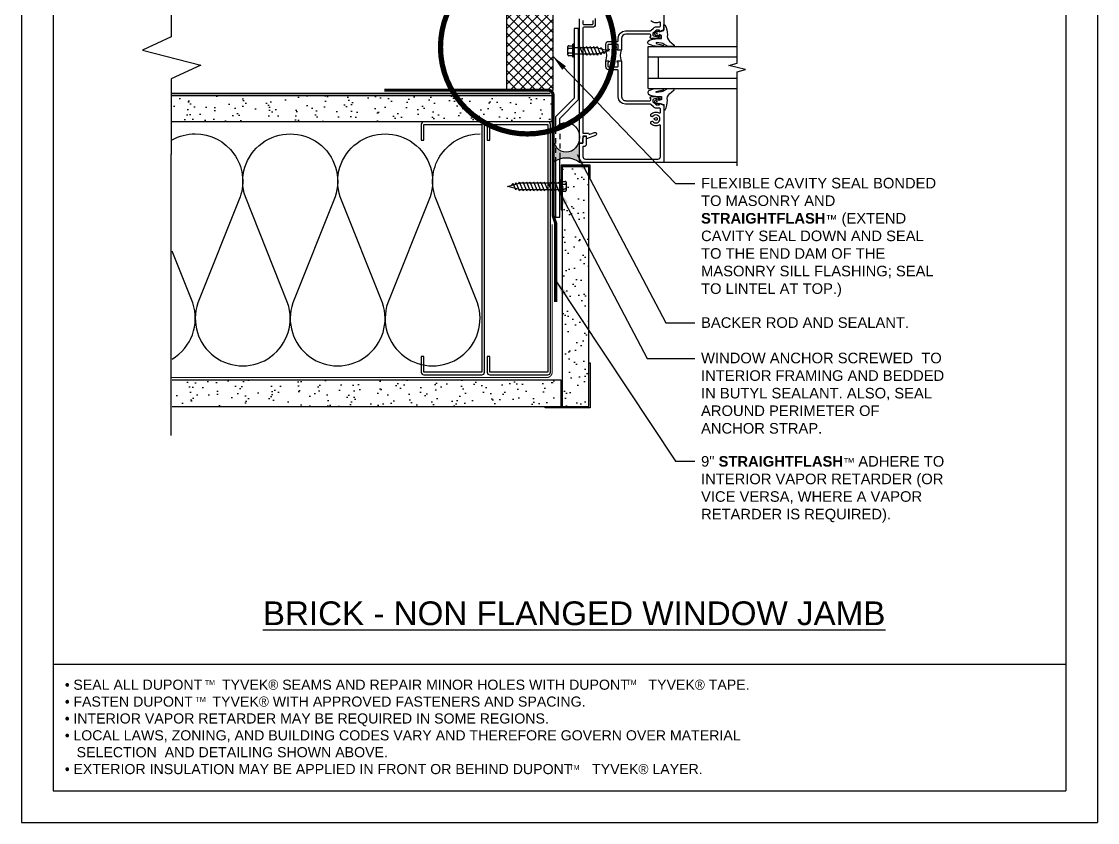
# Model space of a CAD drawing. Extents: x 0 to 848, y 0 to 627.
# Drawn here: x 0 to 25.5, y 0 to 18.99 of the extents above; entities that cross this region are included whole.
import ezdxf

# ---------------------------------------------------------------- set-up
doc = ezdxf.new("R2010")
doc.units = 0
doc.header["$LTSCALE"] = 2
doc.header["$MEASUREMENT"] = 0
for name, pattern in [('CENTER', [2, 1.25, -0.25, 0.25, -0.25]), ('DASHDOT', [1, 0.5, -0.25, 0, -0.25]), ('DASHED', [0.75, 0.5, -0.25]), ('DASHED2', [0.375, 0.25, -0.125])]:
    doc.linetypes.add(name, pattern=pattern)
doc.layers.get('DEFPOINTS').update_dxf_attribs({"linetype": 'CONTINUOUS'})
for name, color, linetype in [('8X11-TTB$0$B', 7, 'CONTINUOUS'), ('A-ANNO-TXT0', 252, 'CONTINUOUS'), ('A-BACKER_ROD', 252, 'CONTINUOUS'), ('A-DENSGLASS', 7, 'CONTINUOUS'), ('A-FASTENERS', 8, 'CONTINUOUS'), ('A-GLAZING', 252, 'CONTINUOUS'), ('A-GYP_BOARD', 252, 'CONTINUOUS'), ('A-METAL_STUD', 252, 'CONTINUOUS'), ('A-SEALANT', 252, 'CONTINUOUS'), ('A-TYVEK_WRAP', 160, 'CONTINUOUS'), ('A-VAPOR_RETARDER', 252, 'DASHDOT'), ('A-WINDOW_FRAME', 252, 'CONTINUOUS'), ('A-WINDOW_GASKET', 252, 'CONTINUOUS'), ('DUPONT_FLASHING', 251, 'CENTER'), ('HATCH', 252, 'CONTINUOUS'), ('INSULATION', 40, 'CONTINUOUS'), ('STRUCTURE', 252, 'CONTINUOUS'), ('TEXT', 7, 'CONTINUOUS')]:
    doc.layers.add(name, color=color, linetype=linetype)
doc.styles.add('DETAILS', font='sanss___.ttf', dxfattribs={"height": 1})
doc.styles.get("Standard").update_dxf_attribs({"font": 'ARIAL.TTF', "height": 0.09375})
doc.dimstyles.new('ARCH_1_1-2_IN', dxfattribs={"dimscale": 0, "dimtxt": 0.09375, "dimasz": 0.09375, "dimexe": 0.0625, "dimexo": 0.0625, "dimgap": 0.0625, "dimtad": 1, "dimdec": 4, "dimlfac": 8, "dimzin": 3, "dimtxsty": 'STANDARD', "dimblk1": 'ARCHTICK', "dimblk2": 'ARCHTICK', "dimsah": 1, "dimcen": 0.0625, "dimdle": 0.0625, "dimclrd": 256, "dimclre": 256, "dimclrt": 256, "dimazin": 3, "dimtfac": 1, "dimtdec": 4, "dimtmove": 0, "dimatfit": 3, "dimtolj": 1, "dimtzin": 0})

msp = doc.modelspace()

# ---------------------------------------------------------------- hatches: boundary and pattern name
at = {"layer": 'HATCH'}
h = msp.add_hatch(dxfattribs=at)
h.set_pattern_fill('ANSI37', color=256, scale=1.25, style=0)
h.set_pattern_definition([(45, (-1589.269767004403, -601.0540570253249), (-0.110485434560398, 0.1104854345603981), []), (135, (-1589.269767004403, -601.0540570253249), (-0.1104854345603981, -0.110485434560398), [])])
h.paths.add_polyline_path([(12.59811945692826, 19.27249193135523), (11.49270135336968, 19.27249193135523), (11.49270135336968, 17.36262706678301), (12.59811945692826, 17.36262706678301)])
h = msp.add_hatch(dxfattribs=at)
h.set_pattern_fill('AR-SAND,_O', color=256, scale=0.25, angle=90)
h.set_pattern_definition([(52.49999999999999, (-550.4014654559488, -1764.912147792288), (0.4817059422532897, -0.01574833952740207), [0, -0.38, 0, -0.425, 0, -0.40625]), (82.49999999999999, (-550.4014654559488, -1764.912147792288), (0.7055365163074351, 0.4424441763169317), [0, -0.205, 0, -0.3425, 0, -0.13125]), (122.5, (-550.4014654559488, -1765.219647792288), (0.001414763384241117, 0.7785354654378738), [0, -0.125, 0, -0.45, 0, -0.5875]), (132.5, (-550.4014654559488, -1765.219647792288), (0.2194188912335623, 0.7515316511430734), [0, -0.0625, 0, -0.295, 0, -0.3375])])
edge = h.paths.add_edge_path()
edge.add_line((3.56896131090019, 17.23762706678357), (12.56686945692848, 17.23762706678346))
edge.add_line((12.56686945692848, 17.23762706678346), (12.56686945692848, 16.61262706678346))
edge.add_line((12.56686945692848, 16.61262706678346), (3.568961310900191, 16.61262706678357))
h = msp.add_hatch(color=7, dxfattribs=at)
h.dxf.hatch_style = 1
edge = h.paths.add_edge_path()
edge.add_ellipse((12.91061945692826, 16.24318143449236), major_axis=(4.327601070086487e-17, 0.3533871155068482), ratio=0.8842993597885473, start_angle=90, end_angle=270, ccw=False)
edge.add_line((12.59811945692803, 16.2431814344894), (12.59811945692826, 16.10254193135583))
edge.add_line((12.59811945692826, 16.10254193135583), (12.59811945692826, 15.64749693135602))
edge.add_arc((12.91061945692803, 15.23590288955174), 0.5167841960128674, 412.79265974870975, 487.2073402511995, ccw=False)
edge.add_line((13.22311945692848, 15.64749693135556), (13.22311945692848, 16.24318143449588))
h = msp.add_hatch(dxfattribs=at)
h.set_pattern_fill('AR-SAND,_O', color=256, scale=0.25, angle=-1.272221872585407e-14)
h.set_pattern_definition([(217.5, (1794.966644316, 572.6624500008622), (0.01574833952740192, -0.4817059422532897), [0, -0.38, 0, -0.425, 0, -0.40625]), (187.4999999999999, (1794.966644316, 572.6624500008622), (-0.4424441763169319, -0.705536516307435), [0, -0.205, 0, -0.3425, 0, -0.13125]), (147.4999999999999, (1795.274144316, 572.6624500008622), (-0.7785354654378738, -0.001414763384240878), [0, -0.1249999999999999, 0, -0.4499999999999995, 0, -0.587499999999999]), (137.4999999999999, (1795.274144316, 572.6624500008622), (-0.7515316511430734, -0.2194188912335621), [0, -0.0625, 0, -0.295, 0, -0.3375])])
h.paths.add_polyline_path([(12.81686945692848, 9.86262706678346), (13.44186945692848, 9.86262706678346), (13.44186945692848, 15.55374693135568), (12.81686945692848, 15.55374693135568)])
h = msp.add_hatch(dxfattribs=at)
h.set_pattern_fill('AR-SAND,_O', color=256, scale=0.25, angle=90)
h.set_pattern_definition([(307.5, (-550.3389654559486, 1792.012401925855), (0.4817059422532897, 0.01574833952740201), [0, -0.3799999999999994, 0, -0.4249999999999994, 0, -0.4062499999999994]), (277.5, (-550.3389654559486, 1792.012401925855), (0.7055365163074351, -0.4424441763169318), [0, -0.205, 0, -0.3425, 0, -0.13125]), (237.5, (-550.3389654559486, 1792.319901925855), (0.001414763384241021, -0.7785354654378738), [0, -0.1249999999999999, 0, -0.4499999999999998, 0, -0.5874999999999996]), (227.5, (-550.3389654559486, 1792.319901925855), (0.2194188912335622, -0.7515316511430734), [0, -0.0625, 0, -0.295, 0, -0.3375])])
edge = h.paths.add_edge_path()
edge.add_line((3.56896131090019, 9.862627066783688), (12.78561945692848, 9.86262706678346))
edge.add_line((12.78561945692848, 9.86262706678346), (12.78561945692848, 10.48762706678346))
edge.add_line((12.78561945692848, 10.48762706678346), (3.568961310900191, 10.48762706678369))

# ---------------------------------------------------------------- linework, layer by layer
at = {"layer": '8X11-TTB$0$B', "color": 7}
for p, q in [((0.7499999999999893, 32.25), (0.75, 0.7499999999999964)), ((24.75, 32.25000000000001), (24.75, 0.7499999999999964)), ((0.75, 3.749999999999996), (24.75, 3.749999999999996)), ((0.75, 0.7499999999999964), (24.75, 0.7499999999999964))]:
    msp.add_line(p, q, dxfattribs=at)
at = {"layer": 'A-ANNO-TXT0', "linetype": 'DASHED2', "ltscale": 0.125, "const_width": 0.125, "flags": 128}
msp.add_lwpolyline([(11.98845447532488, 16.32330737723905, 0.9999999999999999), (11.98845447532488, 20.44089243201503, 0.9999999999999999)], format="xyb", close=True, dxfattribs=at)
at = {"layer": 'A-ANNO-TXT0', "elevation": 2.979996827461487e-09}
msp.add_lwpolyline([(16.96103911416816, 15.56444673635471), (16.96103911416816, 17.7974819313558), (17.16101911416802, 17.84750193135582), (16.76103911416811, 17.94748193135578), (16.96103911416816, 17.99748193135574), (16.96103911416816, 20.3974919313558)], dxfattribs=at)
at = {"layer": 'A-BACKER_ROD'}
msp.add_ellipse((12.91061945692826, 16.24318143449236, 2.979996827461486e-09), major_axis=(4.327601070086487e-17, 0.3533871155068482), ratio=0.8842993597885473, dxfattribs=at)
at = {"layer": 'A-DENSGLASS', "elevation": 2.979996827461446e-09}
msp.add_lwpolyline([(3.56896131090019, 17.23762706678357), (12.56686945692848, 17.23762706678346), (12.56686945692848, 16.61262706678346), (3.56896131090019, 16.61262706678357)], dxfattribs=at)
at = {"layer": 'A-FASTENERS'}
for p, q in [((12.94945138971837, 18.1957171469339, 2.979996827461446e-09), (12.94945138971837, 18.3949358969339, 2.979996827461446e-09)), ((12.96937326471851, 18.41485777193392, 2.979996827461446e-09), (13.06898263971851, 18.41485777193392, 2.979996827461446e-09)), ((13.06898263971851, 18.14060774141635, 2.979996827461446e-09), (13.06898263971851, 18.45004530245146, 2.979996827461446e-09)), ((13.09811945692848, 18.45004530245146, 2.979996827461446e-09), (13.06898263971851, 18.45004530245146, 2.979996827461446e-09)), ((13.06898263971851, 18.41485777193392, 2.979996827461446e-09), (13.06898263971851, 18.17579527193388, 2.979996827461446e-09)), ((13.09811945692848, 18.14060774141635, 2.979996827461446e-09), (13.09811945692848, 18.45004530245146, 2.979996827461446e-09)), ((13.64838755459453, 18.36547117525421, 2.979996827461446e-09), (13.09811945692848, 18.36547117525444, 2.979996827461446e-09)), ((13.22438395352031, 18.3951800375589, 2.979996827461446e-09), (13.20466959805156, 18.36591368013703, 2.979996827461446e-09)), ((13.22438395352031, 18.3951800375589, 2.979996827461446e-09), (13.30874979824688, 18.19043760591828, 2.979996827461446e-09)), ((13.30876505703594, 18.3951800375589, 2.979996827461446e-09), (13.28905070156719, 18.36591368013703, 2.979996827461446e-09)), ((13.30876505703594, 18.3951800375589, 2.979996827461446e-09), (13.3931309017625, 18.19043760591828, 2.979996827461446e-09)), ((13.39314616055156, 18.3951800375589, 2.979996827461446e-09), (13.37343180508281, 18.36591368013703, 2.979996827461446e-09)), ((13.39314616055156, 18.3951800375589, 2.979996827461446e-09), (13.47751200527813, 18.19043760591828, 2.979996827461446e-09)), ((13.47752726406719, 18.3951800375589, 2.979996827461446e-09), (13.45781290859844, 18.36591368013703, 2.979996827461446e-09)), ((13.47752726406719, 18.3951800375589, 2.979996827461446e-09), (13.56189310879375, 18.19043760591828, 2.979996827461446e-09)), ((13.56190836758281, 18.3951800375589, 2.979996827461446e-09), (13.54219401211406, 18.36591368013703, 2.979996827461446e-09)), ((13.56190836758281, 18.3951800375589, 2.979996827461446e-09), (13.64627421230938, 18.19043760591828, 2.979996827461446e-09)), ((13.64628947109844, 18.3951800375589, 2.979996827461446e-09), (13.62657511562969, 18.36591368013703, 2.979996827461446e-09)), ((13.64628947109844, 18.3951800375589, 2.979996827461446e-09), (13.72392359699432, 18.20677441244206, 2.979996827461446e-09)), ((13.64838755459453, 18.36547117525421, 2.979996827461446e-09), (13.93007842630999, 18.292785933555, 2.979996827461446e-09)), ((13.73887921912404, 18.3752589682816, 2.979996827461446e-09), (13.71916486365529, 18.34599261085972, 2.979996827461446e-09)), ((13.73887921912404, 18.3752589682816, 2.979996827461446e-09), (13.80003249089435, 18.22684974407932, 2.979996827461446e-09)), ((13.06898263971851, 18.35010234166552, 2.979996827461446e-09), (12.96937326471851, 18.35010234166552, 2.979996827461446e-09)), ((13.06898263971851, 18.24055070220263, 2.979996827461446e-09), (12.96937326471851, 18.24055070220263, 2.979996827461446e-09)), ((13.06898263971851, 18.17579527193388, 2.979996827461446e-09), (12.96937326471851, 18.17579527193388, 2.979996827461446e-09)), ((13.09811945692848, 18.14060774141635, 2.979996827461446e-09), (13.06898263971851, 18.14060774141635, 2.979996827461446e-09)), ((13.09811945692848, 18.220100691856, 2.979996827461446e-09), (13.64838755459453, 18.22010069185578, 2.979996827461446e-09)), ((13.32850993008281, 18.21970396334015, 2.979996827461446e-09), (13.30874979824688, 18.19043760591828, 2.979996827461446e-09)), ((13.41289103359844, 18.21970396334015, 2.979996827461446e-09), (13.3931309017625, 18.19043760591828, 2.979996827461446e-09)), ((13.49727213711406, 18.21970396334015, 2.979996827461446e-09), (13.47751200527813, 18.19043760591828, 2.979996827461446e-09)), ((13.58165324062969, 18.21970396334015, 2.979996827461446e-09), (13.56189310879375, 18.19043760591828, 2.979996827461446e-09)), ((13.67008173983885, 18.22569848452949, 2.979996827461446e-09), (13.64627421230938, 18.19043760591828, 2.979996827461446e-09)), ((13.93007842630999, 18.292785933555, 2.979996827461446e-09), (13.64838755459453, 18.22010069185578, 2.979996827461446e-09)), ((13.7507557084138, 18.24651494503107, 2.979996827461446e-09), (13.72392359699432, 18.20677441244206, 2.979996827461446e-09)), ((13.82686460231383, 18.26659027666832, 2.979996827461446e-09), (13.80003249089435, 18.22684974407932, 2.979996827461446e-09)), ((11.5200162977116, 15.08054458709384, 2.979996827461446e-09), (11.80170716942706, 15.15322982879306, 2.979996827461446e-09)), ((11.80170716942706, 15.00785934539462, 2.979996827461446e-09), (11.5200162977116, 15.08054458709384, 2.979996827461446e-09)), ((11.62323012170776, 15.10674024398051, 2.979996827461446e-09), (11.65006223312724, 15.14648077656952, 2.979996827461446e-09)), ((11.71121550489755, 14.99807155236724, 2.979996827461446e-09), (11.65006223312724, 15.14648077656952, 2.979996827461446e-09)), ((11.69933901560779, 15.12681557561777, 2.979996827461446e-09), (11.72617112702727, 15.16655610820678, 2.979996827461446e-09)), ((11.80380525292315, 14.97815048308993, 2.979996827461446e-09), (11.72617112702727, 15.16655610820678, 2.979996827461446e-09)), ((11.78001298418275, 15.14763203611935, 2.979996827461446e-09), (11.80382051171222, 15.18289291473056, 2.979996827461446e-09)), ((12.7554645709119, 15.15322982879283, 2.979996827461446e-09), (11.80170716942706, 15.15322982879306, 2.979996827461446e-09)), ((11.88818635643878, 14.97815048308993, 2.979996827461446e-09), (11.80382051171222, 15.18289291473056, 2.979996827461446e-09)), ((11.8684414833919, 15.15362655730868, 2.979996827461446e-09), (11.88820161522784, 15.18289291473056, 2.979996827461446e-09)), ((11.9725674599544, 14.97815048308993, 2.979996827461446e-09), (11.88820161522784, 15.18289291473056, 2.979996827461446e-09)), ((11.95282258690753, 15.15362655730868, 2.979996827461446e-09), (11.97258271874347, 15.18289291473056, 2.979996827461446e-09)), ((12.05694856347003, 14.97815048308993, 2.979996827461446e-09), (11.97258271874347, 15.18289291473056, 2.979996827461446e-09)), ((12.03720369042315, 15.15362655730868, 2.979996827461446e-09), (12.05696382225909, 15.18289291473056, 2.979996827461446e-09)), ((12.14132966698565, 14.97815048308993, 2.979996827461446e-09), (12.05696382225909, 15.18289291473056, 2.979996827461446e-09)), ((12.12158479393878, 15.15362655730868, 2.979996827461446e-09), (12.14134492577472, 15.18289291473056, 2.979996827461446e-09)), ((12.22571077050128, 14.97815048308993, 2.979996827461446e-09), (12.14134492577472, 15.18289291473056, 2.979996827461446e-09)), ((12.2059658974544, 15.15362655730868, 2.979996827461446e-09), (12.22572602929034, 15.18289291473056, 2.979996827461446e-09)), ((12.3100918740169, 14.97815048308993, 2.979996827461446e-09), (12.22572602929034, 15.18289291473056, 2.979996827461446e-09)), ((12.2903393715755, 15.15362655730868, 2.979996827461446e-09), (12.3100918740169, 15.18289291473056, 2.979996827461446e-09)), ((12.39447297753253, 14.97815048308993, 2.979996827461446e-09), (12.3100918740169, 15.18289291473056, 2.979996827461446e-09)), ((12.37471284569659, 15.15362655730868, 2.979996827461446e-09), (12.39447297753253, 15.18289291473056, 2.979996827461446e-09)), ((12.47884645165362, 14.97815048308993, 2.979996827461446e-09), (12.39447297753253, 15.18289291473056, 2.979996827461446e-09)), ((12.45909394921222, 15.15362655730868, 2.979996827461446e-09), (12.47884645165362, 15.18289291473056, 2.979996827461446e-09)), ((12.56321992577472, 14.97815048308993, 2.979996827461446e-09), (12.47884645165362, 15.18289291473056, 2.979996827461446e-09)), ((12.54346742333331, 15.15362655730868, 2.979996827461446e-09), (12.56321992577472, 15.18289291473056, 2.979996827461446e-09)), ((12.64759339989581, 14.97815048308993, 2.979996827461446e-09), (12.56321992577472, 15.18289291473056, 2.979996827461446e-09)), ((12.6278408974544, 15.15362655730868, 2.979996827461446e-09), (12.64759339989581, 15.18289291473056, 2.979996827461446e-09)), ((12.7319668740169, 14.97815048308993, 2.979996827461446e-09), (12.64759339989581, 15.18289291473056, 2.979996827461446e-09)), ((12.7122143715755, 15.15362655730868, 2.979996827461446e-09), (12.7319668740169, 15.18289291473056, 2.979996827461446e-09)), ((12.75546457091212, 15.12587291347629, 2.979996827461446e-09), (12.7319668740169, 15.18289291473056, 2.979996827461446e-09)), ((12.7554645709119, 15.23272277923249, 2.979996827461446e-09), (12.7554645709119, 14.92328521819738, 2.979996827461446e-09)), ((12.7554645709119, 15.23272277923249, 2.979996827461446e-09), (12.78460138812187, 15.23272277923249, 2.979996827461446e-09)), ((12.78460138812187, 15.23272277923249, 2.979996827461446e-09), (12.78460138812187, 14.92328521819738, 2.979996827461446e-09)), ((12.78460138812187, 15.19753524871496, 2.979996827461446e-09), (12.88421076312187, 15.19753524871496, 2.979996827461446e-09)), ((12.78460138812187, 14.95847274871491, 2.979996827461446e-09), (12.78460138812187, 15.19753524871496, 2.979996827461446e-09)), ((12.78460138812187, 15.13277981844621, 2.979996827461446e-09), (12.88421076312187, 15.13277981844621, 2.979996827461446e-09)), ((12.90413263812201, 15.17761337371493, 2.979996827461446e-09), (12.90413263812201, 14.97839462371493, 2.979996827461446e-09)), ((11.71121550489755, 14.99807155236724, 2.979996827461446e-09), (11.7309298603663, 15.02733790978911, 2.979996827461446e-09)), ((11.80170716942706, 15.00785934539462, 2.979996827461446e-09), (12.7554645709119, 15.00785934539439, 2.979996827461446e-09)), ((11.80380525292315, 14.97815048308993, 2.979996827461446e-09), (11.8235196083919, 15.00741684051181, 2.979996827461446e-09)), ((11.88818635643878, 14.97815048308993, 2.979996827461446e-09), (11.90790071190753, 15.00741684051181, 2.979996827461446e-09)), ((11.9725674599544, 14.97815048308993, 2.979996827461446e-09), (11.99228181542315, 15.00741684051181, 2.979996827461446e-09)), ((12.05694856347003, 14.97815048308993, 2.979996827461446e-09), (12.07666291893878, 15.00741684051181, 2.979996827461446e-09)), ((12.14132966698565, 14.97815048308993, 2.979996827461446e-09), (12.1610440224544, 15.00741684051181, 2.979996827461446e-09)), ((12.22571077050128, 14.97815048308993, 2.979996827461446e-09), (12.24542512597003, 15.00741684051181, 2.979996827461446e-09)), ((12.3100918740169, 14.97815048308993, 2.979996827461446e-09), (12.32980622948565, 15.00741684051181, 2.979996827461446e-09)), ((12.39447297753253, 14.97815048308993, 2.979996827461446e-09), (12.41417970360675, 15.00741684051181, 2.979996827461446e-09)), ((12.47884645165362, 14.97815048308993, 2.979996827461446e-09), (12.49855317772784, 15.00741684051181, 2.979996827461446e-09)), ((12.56321992577472, 14.97815048308993, 2.979996827461446e-09), (12.58293428124347, 15.00741684051181, 2.979996827461446e-09)), ((12.64759339989581, 14.97815048308993, 2.979996827461446e-09), (12.66730775536456, 15.00741684051181, 2.979996827461446e-09)), ((12.7319668740169, 14.97815048308993, 2.979996827461446e-09), (12.75168122948565, 15.00741684051181, 2.979996827461446e-09)), ((12.7554645709119, 14.92328521819738, 2.979996827461446e-09), (12.78460138812187, 14.92328521819738, 2.979996827461446e-09)), ((12.78460138812187, 15.02322817898332, 2.979996827461446e-09), (12.88421076312187, 15.02322817898332, 2.979996827461446e-09)), ((12.88421076312187, 14.95847274871491, 2.979996827461446e-09), (12.78460138812187, 14.95847274871491, 2.979996827461446e-09))]:
    msp.add_line(p, q, dxfattribs=at)
for centre, start, end in [((12.96937326471851, 18.3949358969339, 2.979996827461446e-09), 90, 180), ((12.96937326471851, 18.37002421666554, 2.979996827461446e-09), 180, 270), ((12.96937326471851, 18.3301804666655, 2.979996827461446e-09), 90, 180), ((12.96937326471851, 18.26047257720265, 2.979996827461446e-09), 180, 270), ((12.96937326471851, 18.2206288272026, 2.979996827461446e-09), 90, 180), ((12.96937326471851, 18.1957171469339, 2.979996827461446e-09), 180, 270), ((12.88421076312187, 15.17761337371493, 2.979996827461446e-09), 0, 90), ((12.88421076312187, 15.15270169344623, 2.979996827461446e-09), 270, 0), ((12.88421076312187, 15.11285794344619, 2.979996827461446e-09), 0, 90), ((12.88421076312187, 15.04315005398334, 2.979996827461446e-09), 270, 0), ((12.88421076312187, 15.00330630398329, 2.979996827461446e-09), 0, 90), ((12.88421076312187, 14.97839462371493, 2.979996827461446e-09), 270, 0)]:
    msp.add_arc(centre, 0.019921875, start, end, dxfattribs=at)
at = {"layer": 'A-GLAZING'}
for p, q in [((14.84811945692871, 18.39793354389062, 2.979996827461487e-09), (16.96102911416818, 18.39793354389062, 2.979996827461487e-09)), ((14.84811945692871, 18.14793354389062, 2.979996827461487e-09), (16.96102911416818, 18.14793354389062, 2.979996827461487e-09)), ((14.84811945692871, 17.64793354389062, 2.979996827461487e-09), (16.96102911416818, 17.64793354389062, 2.979996827461487e-09)), ((14.84811945692871, 17.39793354389062, 2.979996827461487e-09), (16.96102911416818, 17.39793354389062, 2.979996827461487e-09))]:
    msp.add_line(p, q, dxfattribs=at)
at = {"layer": 'A-GYP_BOARD', "linetype": 'CONTINUOUS'}
msp.add_line((3.548677074508654, 9.172073946570709), (3.548677074508663, 15.83191877532118), dxfattribs=at)
at = {"layer": 'A-GYP_BOARD'}
for points, elevation in [([(12.81686945692848, 14.52249693135568), (12.81686945692848, 15.55374693135568), (13.44186945692848, 15.55374693135568), (13.44186945692848, 15.27249693135568), (13.47311945692848, 15.27249693135568), (13.47311945692848, 15.58499693135568), (12.78561945692848, 15.58499693135568), (12.78561945692848, 14.52249693135568)], 2.979996827461487e-09), ([(12.81686945692848, 9.86262706678346), (13.44186945692848, 9.86262706678346), (13.44186945692848, 15.55374693135568), (12.81686945692848, 15.55374693135568)], 2.979996827461446e-09), ([(12.41061945692848, 9.86262706678346), (13.44186945692848, 9.86262706678346), (13.44186945692848, 10.89387706678346), (13.47311945692848, 10.89387706678346), (13.47311945692848, 9.83137706678346), (12.41061945692848, 9.83137706678346)], 2.979996827461446e-09)]:
    msp.add_lwpolyline(points, close=True, dxfattribs=dict(at, elevation=elevation))
at = {"layer": 'A-GYP_BOARD', "elevation": 2.979996827461446e-09}
msp.add_lwpolyline([(3.56896131090019, 9.862627066783688), (12.78561945692848, 9.86262706678346), (12.78561945692848, 10.48762706678346), (3.56896131090019, 10.48762706678369)], dxfattribs=at)
at = {"layer": 'A-METAL_STUD', "linetype": 'DASHED', "ltscale": 0.125}
for p, q in [((12.65546457091199, 16.44721005337337, 2.979996827461446e-09), (12.65546457091199, 15.68530459114035, 2.979996827461446e-09)), ((12.7554645709119, 16.54993530992678, 2.979996827461446e-09), (12.7554645709119, 15.72884595583216, 2.979996827461446e-09))]:
    msp.add_line(p, q, dxfattribs=at)
at = {"layer": 'A-METAL_STUD', "elevation": 2.979996827461446e-09}
for points in [[(12.7554645709119, 16.54993530992678), (12.7554645709119, 16.68936141139554), (13.19811945692839, 17.13587335340569), (13.19811945692839, 18.82559605028993), (13.09811945692848, 18.82559605028993), (13.09811945692848, 17.17229507581871), (12.65546457091199, 16.72578313380856), (12.65546457091199, 16.44721005337337)], [(12.65546457091199, 15.68530459114035), (12.65546457091199, 14.34841146337541), (12.7554645709119, 14.34841146337541), (12.7554645709119, 15.72884595583216)]]:
    msp.add_lwpolyline(points, dxfattribs=at)
for points in [[(9.535619456928485, 11.05012706678346), (9.47311945692803, 11.05012706678346), (9.47311945692803, 10.67512706678346, 0.414213562373095), (9.53561945692803, 10.61262706678346), (10.91061945692803, 10.61262706678346, 0.414213562373095), (10.97311945692803, 10.67512706678346), (10.97311945692803, 16.55012706678346, 0.414213562373095), (10.91061945692803, 16.61262706678346), (9.53561945692803, 16.61262706678346, 0.414213562373095), (9.47311945692803, 16.55012706678346), (9.47311945692803, 16.17512706678346), (9.535619456928485, 16.17512706678346), (9.535619456928485, 16.55012706678346), (10.91061945692803, 16.55012706678346), (10.91061945692758, 10.67512706678346), (9.535619456928485, 10.67512706678346)], [(11.09811945692894, 11.05012706678346), (11.03561945692848, 11.05012706678346), (11.03561945692848, 10.67512706678346, 0.414213562373095), (11.09811945692848, 10.61262706678346), (12.47311945692848, 10.61262706678346, 0.414213562373095), (12.53561945692848, 10.67512706678346), (12.53561945692848, 16.55012706678346, 0.414213562373095), (12.47311945692848, 16.61262706678346), (11.09811945692848, 16.61262706678346, 0.414213562373095), (11.03561945692848, 16.55012706678346), (11.03561945692848, 16.17512706678346), (11.09811945692894, 16.17512706678346), (11.09811945692894, 16.55012706678346), (12.47311945692848, 16.55012706678346), (12.47311945692803, 10.67512706678346), (11.09811945692894, 10.67512706678346)]]:
    msp.add_lwpolyline(points, format="xyb", close=True, dxfattribs=at)
at = {"layer": 'A-SEALANT', "elevation": 2.979996827461486e-09}
msp.add_lwpolyline([(12.59811945692826, 19.27249193135523), (11.49270135336968, 19.27249193135523), (11.49270135336968, 17.36262706678301), (12.59811945692826, 17.36262706678301)], close=True, dxfattribs=at)
at = {"layer": 'A-SEALANT'}
for centre, radius, start, end in [((13.5407510504171, 18.18048693135583, 2.979996827461487e-09), 0.3318137087604263, 337.8695010804662, 22.13049891953375), ((14.52048786343988, 18.18048693135583, 2.979996827461487e-09), 0.3318137087604263, 157.8695010804663, 202.1304989195338), ((12.91061945692826, 15.23590288955174, 2.979996827461487e-09), 0.5167841960128893, 52.79265974873743, 127.2073402512273)]:
    msp.add_arc(centre, radius, start, end, dxfattribs=at)
at = {"layer": 'A-TYVEK_WRAP', "linetype": 'DASHED', "ltscale": 0.5, "const_width": 0.04, "elevation": 2.979996827461446e-09}
msp.add_lwpolyline([(12.53404012493701, 17.27924740447751), (3.56896131090019, 17.27924740447774)], dxfattribs=at)
at = {"layer": 'A-VAPOR_RETARDER', "ltscale": 0.5, "const_width": 0.025, "elevation": 2.979996827461446e-09}
msp.add_lwpolyline([(12.57712326824736, 14.18095058351139), (12.57712326824736, 10.67512706678346, -0.414213562373095), (12.45212326824736, 10.55012706678346), (3.548677074508658, 10.55012706678319)], format="xyb", dxfattribs=at)
at = {"layer": 'A-WINDOW_FRAME'}
for p, q in [((14.84811945692871, 17.39793354389062, 2.979996827461487e-09), (14.84811945692871, 18.39793354389062, 2.979996827461487e-09)), ((15.09811945692871, 17.64793354389062, 2.979996827461487e-09), (15.09811945692871, 18.14793354389062, 2.979996827461487e-09)), ((16.96103911416816, 15.6474919313558, 2.979996827461487e-09), (15.22311945692871, 15.6474919313558, 2.979996827461487e-09))]:
    msp.add_line(p, q, dxfattribs=at)
at = {"layer": 'A-WINDOW_FRAME', "elevation": 2.979996827461487e-09}
for points in [[(15.22311945692848, 20.14748693135593), (15.22311945692848, 18.78996723438624), (15.12061945692852, 18.75393693135592), (15.12061945692852, 18.78293693135592), (15.04891945692856, 18.78293693135592, 0.198912367379654), (15.03124178739898, 18.77561460088552), (14.96461945692857, 18.70893693135585), (14.96461945692857, 18.66698693135592, 0.3541185725306731), (14.98046122311228, 18.64742397934126), (15.08261945692851, 18.62498693135589), (15.12061945692852, 18.62498693135589), (15.12061945692852, 18.65398693135589), (15.13261945692846, 18.65398693135589, -0.414213562373095), (15.15261945692867, 18.63398693135591), (15.15261945692867, 18.60498693135591, -0.414213562373095), (15.13261945692846, 18.58498693135593), (14.93062445692857, 18.58498693135593, -0.414213562373095), (14.89261945692846, 18.62299193135593), (14.91461945692862, 18.62299193135593), (14.91461945692862, 18.66499193135584, 0.414213562373095), (14.89461945692864, 18.68499193135594), (14.32311945692862, 18.68499193135594, 0.414213562373095), (14.22311945692848, 18.58499193135592), (14.22311945692848, 18.31548693135582), (14.21311945692849, 18.30548693135583)], [(13.59811948800956, 19.06148198054402), (13.59811948800956, 18.92048198054405, -0.4142135623731174), (13.52811948800962, 18.850481980544), (13.32311948800969, 18.850481980544, 0.414213562373082), (13.30311948800971, 18.83048198054402), (13.30311948800971, 16.34253698054405), (13.42411948800958, 16.34254198054404, -0.3152987888789697), (13.44291803888853, 16.32937909351128), (13.44432563559388, 16.32619657767756, 0.414213562373095), (13.46995989087617, 16.31424312812837), (13.58214707289261, 16.35543092073462, -1.000000000000033), (13.60609190312669, 16.28964304035341), (13.38911948800972, 16.21053698054399), (13.38911948800972, 16.272536980544), (13.30311948800971, 16.272536980544), (13.30311948800971, 16.10253698054404), (13.22311948800956, 16.10253698054404), (13.22311948800956, 19.05148198054403)], [(13.30311948800971, 19.01548607918002), (13.30311948800971, 18.93548198054404, 0.4142135623730605), (13.31811948800958, 18.92048198054405), (13.53311948800973, 18.92048198054405, 0.4142135623731296), (13.5481194880096, 18.93548198054404), (13.5481194880096, 19.01548198054408, 0.414213562373095)], [(14.21311945692849, 18.30548693135583), (14.12761945692858, 18.30548693135583, -0.9999999999999999), (14.12761945692858, 18.33648693135589), (14.12811945692868, 18.33648693135589, 0.414213562373095), (14.14311945692856, 18.35148693135588), (14.14311945692856, 18.43148693135592, 0.4142135623730693), (14.12811945692868, 18.44648693135591), (13.91311945692854, 18.44648693135591, 0.414213562373095), (13.89811945692867, 18.43148693135592), (13.89811945692867, 18.35148283271994, 0.4190234982697423), (13.91336535856789, 18.3364848484425, -1.008230869162796), (13.91361945692864, 18.30548693135583), (13.84811945692848, 18.30548693135583), (13.84811945692848, 18.44649193135589, -0.4142135623731173), (13.91811945692865, 18.51649193135583), (14.12811945692868, 18.51649193135583, 0.4142135623730864), (14.14311945692856, 18.53149193135582), (14.14311945692856, 18.59499193135591, -0.4142135623730858), (14.31311945692863, 18.76499193135587), (14.89717636914241, 18.76499193135587, 0.1990202627215653), (14.91486137597479, 18.77232160217565), (14.97464243127791, 18.83215231391281, -0.1990202627215716), (15.048919459974, 18.86293693135585), (15.12311945692858, 18.86293693135585, 0.414213562373082), (15.14311945692856, 18.88293693135583), (15.14311945692856, 18.95425709389517, 0.5680984128566386), (15.11360594341516, 18.97184950875575, -0.3397540095737931), (14.91511945692849, 19.00373941482675)], [(14.21311945692849, 18.05548693135583), (14.22311945692848, 18.04548693135584), (14.22311945692848, 17.20998693135593, 0.4142135623730963), (14.32311945692862, 17.10998693135591), (14.89461945692864, 17.10998693135591, 0.4142135623730941), (14.91461945692862, 17.12998693135589), (14.91461945692862, 17.17198693135592), (14.89261945692846, 17.17198693135592, -0.4142135623730984), (14.93062445692857, 17.20999193135592), (15.13261945692846, 17.20999193135592, -0.414213562373108), (15.15261945692867, 17.18999193135593), (15.15261945692867, 17.16099193135594, -0.414213562373095), (15.13261945692846, 17.14099193135584), (15.12061945692852, 17.14099193135584), (15.12061945692852, 17.16999193135584), (15.08261945692851, 17.16999193135584), (14.98046122311228, 17.14755488337059, 0.3541185725306732), (14.96461945692857, 17.12799193135592), (14.96461945692857, 17.08604193135588), (15.03124178739898, 17.01936426182621, 0.198912367379654), (15.04891945692856, 17.01204193135592), (15.12061945692852, 17.01204193135592), (15.12061945692852, 17.04104193135592), (15.22311945692848, 17.0050116283256), (15.22311945692848, 15.64749193135592), (13.22311945692848, 15.64749193135592), (13.22311945692848, 16.10249193135584), (13.30311945692864, 16.10249193135584), (13.30311945692864, 16.2104919313559, -0.4142135623731034), (13.36511945692854, 16.27249193135592), (13.38311945692857, 16.27249193135592), (13.38311945692857, 16.08249193135586, -0.414213562373095), (13.32311945692862, 16.02249193135592), (13.30311945692864, 16.02249193135592), (13.30311945692864, 15.7874919313559, 0.4142135623730908), (13.36311945692858, 15.72749193135584), (15.08311945692861, 15.72749193135584, 0.4142135623731036), (15.14311945692856, 15.7874919313559), (15.14311945692856, 16.51526209389507, 0.5680984128594625), (15.11360594341516, 16.53285450875578, -0.3397540095737803), (14.91511945692849, 16.56474441482678), (14.91511945692849, 16.60870989905308), (14.94460012197731, 16.62573056895494, -0.3865446749097419), (14.95774482054429, 16.62287237362554, 3.127286275187371), (14.95774482054406, 16.73311148908621, -0.3865446749096684), (14.94460012197731, 16.73025329375682), (14.91511945692849, 16.74727396365867), (14.91511945692849, 16.79123944788498, -0.3397540095737777), (15.11360594341516, 16.82312935395609, 0.5680984128594625), (15.14311945692856, 16.84072176881668), (15.14311945692856, 16.9120419313559, 0.4142135623731341), (15.12311945692858, 16.93204193135588), (15.048919459974, 16.93204193135588, -0.1990202627215713), (14.97464243127791, 16.96282654879892), (14.91486137597479, 17.02265726053608, 0.1990202627215655), (14.89717636914241, 17.02998693135586), (14.31311945692863, 17.02998693135586, -0.414213562373095), (14.14311945692856, 17.19998693135594), (14.14311945692856, 17.82448693135584, 0.4142135623731015), (14.12311945692858, 17.84448693135582), (13.91811945692865, 17.84448693135582, -0.4142135623731173), (13.84811945692848, 17.91448693135587), (13.84811945692848, 18.05548693135583), (13.91361945692864, 18.05548693135583, -0.9999999999999999), (13.91361945692864, 18.02448693135588), (13.91311945692854, 18.02448693135588, 0.4142135623730862), (13.89811945692867, 18.00948693135589), (13.89811945692867, 17.92948693135585, 0.4142135623731037), (13.91311945692854, 17.91448693135587), (14.12811945692868, 17.91448693135587, 0.414213562373095), (14.14311945692856, 17.92948693135585), (14.14311945692856, 18.00949102999184, 0.4190234982698032), (14.12787355528934, 18.02448901426916, -1.008230869162925), (14.12761945692858, 18.05548693135583), (14.21311945692849, 18.05548693135583)]]:
    msp.add_lwpolyline(points, format="xyb", dxfattribs=at)
for points in [[(15.04195180525897, 18.69791345025496), (15.05811945692852, 18.71409453139515), (15.05811945692852, 18.69436254336503)], [(15.04195180525897, 17.09707541245652), (15.05811945692852, 17.10062631934633), (15.05811945692852, 17.08089433131633)]]:
    msp.add_lwpolyline(points, close=True, dxfattribs=at)
msp.add_lwpolyline([(14.98890414965143, 16.67799693087099, 0.09499711473515954), (15.00864918658561, 16.69685362215691, -3.127286275188724), (15.00864918658652, 16.65914024055334, 0.09499711291348147)], format="xyb", close=True, dxfattribs=at)
at = {"layer": 'A-WINDOW_GASKET', "elevation": 2.979996827461487e-09}
for points in [[(15.10911742876413, 18.77142213974443), (15.11399172936211, 18.74460561320549), (15.22122632704389, 18.77873573732663), (15.2261006259227, 18.8396823879867), (15.22311945692871, 18.91523725834551), (15.25412899954989, 18.90514671678713, -0.1257100272134179), (15.30587132714362, 18.67315531476513, 0.2260837189018228), (15.35558918578766, 18.51956975433345), (15.46652980394805, 18.42401444467382, -0.6449762263124317), (15.45478846147438, 18.39808015265564), (15.3255515258449, 18.39965988968365, -0.1518691569180708), (15.28111637149567, 18.41601266628001), (15.22119059222717, 18.45451585457531, 0.02934546717884474), (15.16930794903459, 18.47191074377812), (15.04751393919758, 18.48914103336162, 0.6538117075652882), (15.04052720223211, 18.46890022245881), (15.20577611972197, 18.42480847523652, -0.8886355728344962), (15.2037146888228, 18.39965988968365), (15.06946906843012, 18.39965988968365, -0.06420464893641442), (14.88085281172283, 18.44209235159312, -0.6896355001773956), (14.88085281172283, 18.54470108198117, -0.07035608683589237), (15.06946906843012, 18.5859335438906), (15.1651718787636, 18.5859335438906), (15.1651718787636, 18.65928030186726), (15.11155457906324, 18.68122109668465), (15.10668028018443, 18.64221523877117), (15.07012303085747, 18.67634536496323), (15.04818868160527, 18.64465310463194), (14.99457138362408, 18.70559975736293), (15.06037443138092, 18.76167067630146), (15.07012303085747, 18.7372920156233)], [(15.10911742876413, 17.0244449480368), (15.11399172936211, 17.05126147457574), (15.22122632704389, 17.0171313504546), (15.2261006259227, 16.95618469979453), (15.22311945692871, 16.88062982943583), (15.25412899954989, 16.8907203709941, 0.1257100272134179), (15.30587132714362, 17.12271177301611, -0.2260837189018228), (15.35558918578766, 17.27629733344779), (15.46652980394805, 17.37185264310742, 0.6449762263124317), (15.45478846147438, 17.39778693512559), (15.3255515258449, 17.39620719809758, 0.1518691569180708), (15.28111637149567, 17.37985442150122), (15.22119059222717, 17.34135123320604, -0.02934546717884474), (15.16930794903459, 17.32395634400311), (15.04751393919758, 17.30672605441961, -0.6538117075652882), (15.04052720223211, 17.32696686532242), (15.20577611972197, 17.37105861254472, 0.8886355728344962), (15.2037146888228, 17.39620719809758), (15.06946906843012, 17.39620719809758, 0.06420464893641442), (14.88085281172283, 17.35377473618811, 0.6896355001773956), (14.88085281172283, 17.25116600580006, 0.07035608683589237), (15.06946906843012, 17.20993354389063), (15.1651718787636, 17.20993354389063), (15.1651718787636, 17.13658678591409), (15.11155457906324, 17.11464599109658), (15.10668028018443, 17.15365184901006), (15.07012303085747, 17.11952172281801), (15.04818868160527, 17.15121398314929), (14.99457138362408, 17.09026733041841), (15.06037443138092, 17.03419641147977), (15.07012303085747, 17.05857507215794)]]:
    msp.add_lwpolyline(points, format="xyb", close=True, dxfattribs=at)
at = {"layer": 'DEFPOINTS'}
for p, q in [((-5.329070518200751e-15, 33), (0, -3.552713678800501e-15)), ((25.5, 33), (25.5, -3.552713678800501e-15)), ((0, -3.552713678800501e-15), (25.5, -3.552713678800501e-15))]:
    msp.add_line(p, q, dxfattribs=at)
at = {"layer": 'DUPONT_FLASHING', "linetype": 'CONTINUOUS', "const_width": 0.075, "elevation": 2.979996827461446e-09}
msp.add_lwpolyline([(12.66061945692848, 12.34203958281509), (12.66061945692848, 14.20202720525035), (12.59811945692848, 14.38859520851187), (12.59811945692848, 17.23762706678289, 0.414213562373095), (12.47311945692848, 17.36262706678289), (8.598119456928485, 17.36262706678312)], format="xyb", dxfattribs=at)
at = {"layer": 'INSULATION', "elevation": 2.979996827461446e-09}
for points in [[(3.56896131090019, 16.181709162788, -0.1281656109501805), (4.118045559134257, 16.32480718787312)], [(4.118045559134257, 16.32480718787312, -0.5155500965722299), (5.181154891755054, 14.83180780350548), (4.179936226514141, 12.31780657224235, 1.404370499403762), (6.306154891753917, 12.31780657224508), (5.304936226514141, 14.83180780350503, -1.404370499398822), (7.431154891755281, 14.83180780350503), (6.429936226514369, 12.31780657224144, 1.404370499403763), (8.556154891753918, 12.31780657224439), (7.554936226514369, 14.83180780350412, -1.404370499398822), (9.681154891755282, 14.83180780350503), (8.67993622651437, 12.31780657224144, 1.404370499403762), (10.80615489175392, 12.31780657224439), (9.80493622651437, 14.83180780350412, -0.5155500965725927), (10.86804555913517, 16.3248071878721)], [(3.56896131090019, 10.98339834743862, 0.3555990182276245), (4.056154891753008, 12.31780657224542), (3.56896131090019, 13.54112102357234)]]:
    msp.add_lwpolyline(points, format="xyb", dxfattribs=at)
at = {"layer": 'STRUCTURE'}
msp.add_lwpolyline([(3.548677074508624, 20.43191877532119), (3.548674118692356, 18.62568344340335), (2.863347805150716, 18.30945273512328), (4.247716062187616, 17.95438481551908), (3.548677074508691, 17.63195580027226), (3.548677074508663, 15.83191877532118)], dxfattribs=at)

# ---------------------------------------------------------------- texts
at = {"layer": 'TEXT', "char_height": 0.25, "width": 5.75, "attachment_point": 1}
for s, insert in [('FLEXIBLE CAVITY SEAL BONDED TO MASONRY AND {\\fArial|b1|i0|c0|p34;STRAIGHTFLASH\\fArial|b0|i0|c0|p32;\\H0.8125x;™} (EXTEND CAVITY SEAL DOWN AND SEAL TO THE END DAM OF THE MASONRY SILL FLASHING; SEAL TO LINTEL AT TOP.)', (16.10513274337739, 15.28193769965898)), ('BACKER ROD AND SEALANT.', (16.10513274337739, 11.9764758499891)), ('WINDOW ANCHOR SCREWED  TO INTERIOR FRAMING AND BEDDED IN BUTYL SEALANT. ALSO, SEAL AROUND PERIMETER OF ANCHOR STRAP.', (16.10513274337739, 11.13659520129633)), ('9" {\\fArial|b1|i0|c0|p34;STRAIGHTFLASH\\fArial|b0|i0|c0|p32;\\H0.8125x;™ }ADHERE TO INTERIOR VAPOR RETARDER (OR VICE VERSA, WHERE A VAPOR RETARDER IS REQUIRED).', (16.10513274337739, 8.68632049009895))]:
    msp.add_mtext(s, dxfattribs=dict(at, insert=insert))
at = {"layer": 'TEXT', "attachment_point": 1, "style": 'DETAILS'}
for s, insert, char_height, width in [('{\\LBRICK - NON FLANGED WINDOW JAMB}', (5.719645205038738, 5.241498581478784), 0.5625, 15.90370243262177), ('{\\fSymbol|b0|i0|c2|p18;· }SEAL ALL DUPONT     TYVEK{\\fSymbol|b0|i0|c2|p18;â} SEAMS AND REPAIR MINOR HOLES WITH DUPONT     TYVEK{\\fSymbol|b0|i0|c2|p18;â} TAPE.\\P{\\fSymbol|b0|i0|c2|p18;· }FASTEN DUPONT     TYVEK{\\fSymbol|b0|i0|c2|p18;â} WITH APPROVED FASTENERS AND SPACING.\\P{\\fSymbol|b0|i0|c2|p18;· }INTERIOR VAPOR RETARDER MAY BE REQUIRED IN SOME REGIONS.\\P{\\fSymbol|b0|i0|c2|p18;· }LOCAL LAWS, ZONING, AND BUILDING CODES VARY AND THEREFORE GOVERN OVER MATERIAL\\P   SELECTION  AND DETAILING SHOWN ABOVE.\\P{\\fSymbol|b0|i0|c2|p18;· }EXTERIOR INSULATION MAY BE APPLIED IN FRONT OR BEHIND DUPONT     TYVEK{\\fSymbol|b0|i0|c2|p18;â} LAYER.', (1.027317918761948, 3.386548770354997), 0.24, 17.8181693011131), ('TM', (4.344773299482402, 3.378448044389867), 0.12, 8.310000000000002), ('TM', (14.33469141423441, 3.382851523352949), 0.12, 8.310000000000002), ('TM', (4.124150968053737, 2.976885021724172), 0.12, 8.310000000000002), ('TM', (12.98285850313958, 1.364580890649247), 0.12, 8.310000000000002)]:
    msp.add_mtext(s, dxfattribs=dict(at, insert=insert, char_height=char_height, width=width))

# ---------------------------------------------------------------- leaders
at = {"layer": 'TEXT'}
for points, override in [([(12.59811945692848, 18.15637445582612), (15.50101466396739, 15.14717369322804), (15.96062526958297, 15.14717369322804)], {"dimscale": 4, "dimgap": 0.0625, "dimtad": 0}), ([(13.16823253027218, 15.83503602514654), (15.27129890825057, 11.84171184355816), (15.96062526958297, 11.84171184355816)], {"dimscale": 4, "dimtad": 0}), ([(12.71972397983649, 15.00785934539439), (14.82686386600193, 11.00183119486539), (15.96062526958297, 11.00183119486539)], {"dimscale": 4, "dimtad": 0}), ([(12.6629914789118, 12.84336039770389), (15.50101466396739, 8.567301105516634), (15.96062526958297, 8.567301105516634)], {"dimscale": 4, "dimtad": 0})]:
    msp.add_leader(points, dimstyle='ARCH_1_1-2_IN', override=override, dxfattribs=at)

doc.saveas('drawing.dxf')
